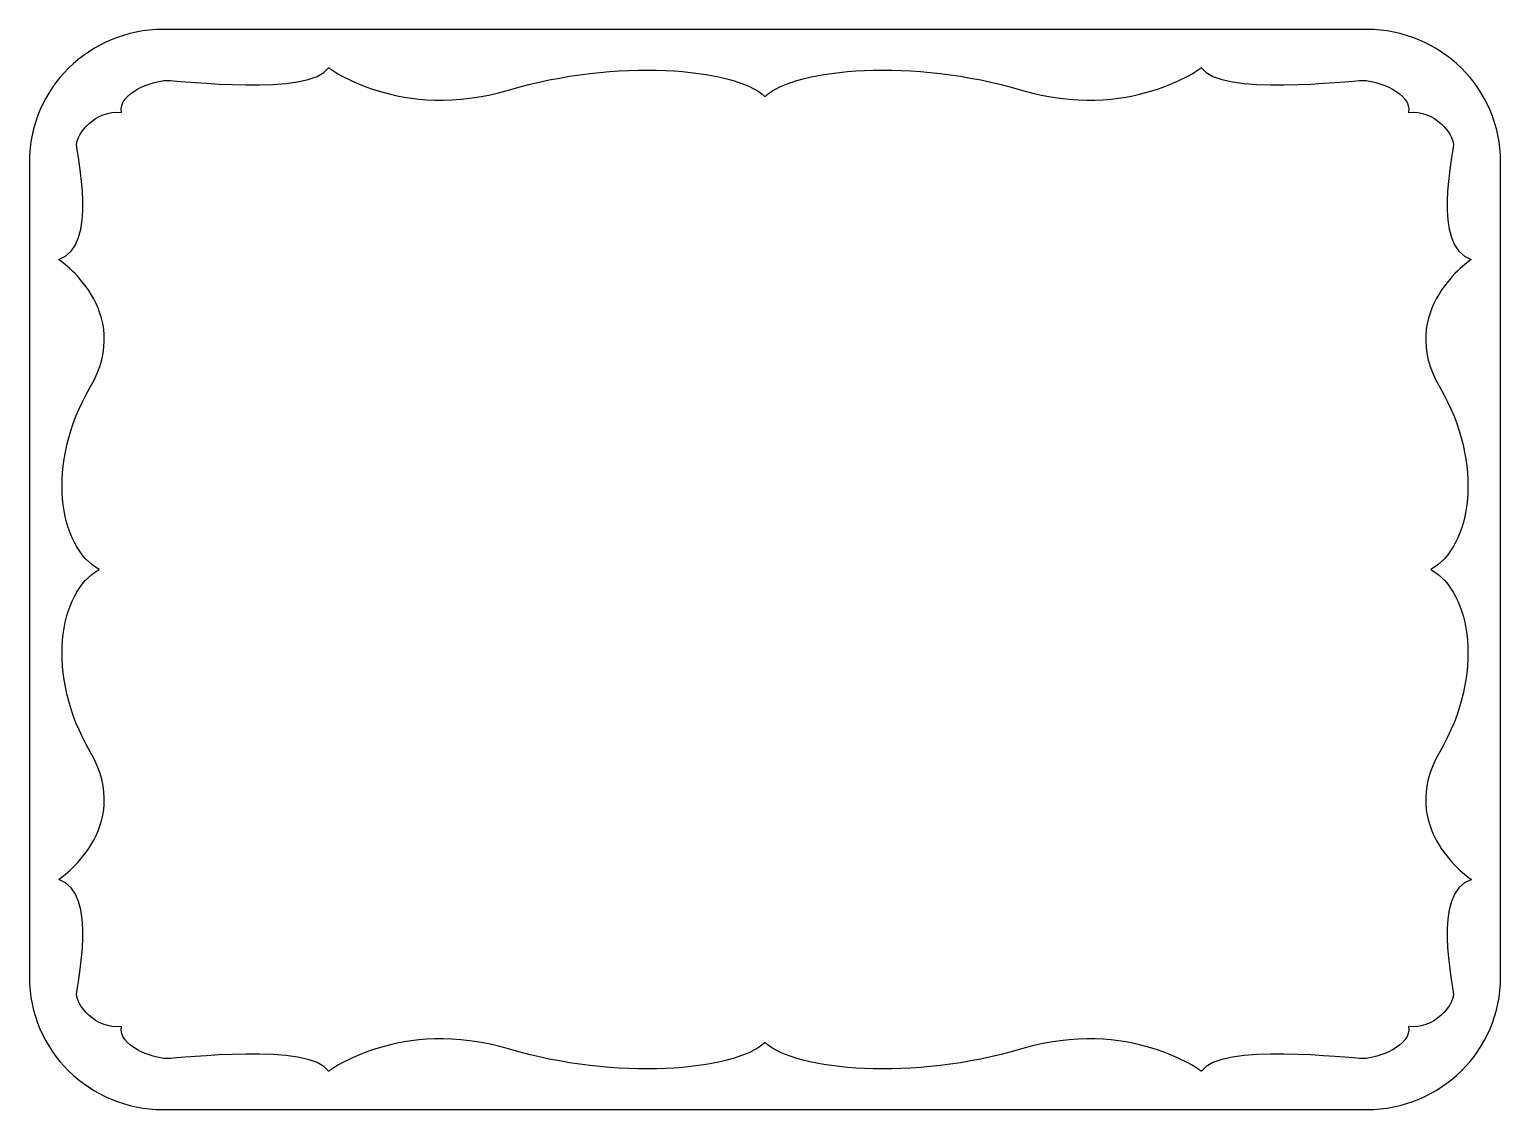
# Model space of a CAD drawing. Header units: centimetres. Extents: x -7.7 to 7.7, y -5.7 to 5.7.
import ezdxf

# ---------------------------------------------------------------- set-up
doc = ezdxf.new("R2010")
doc.units = ezdxf.units.CM
doc.header["$MEASUREMENT"] = 0
doc.layers.add('Camada 1', color=7, linetype='Continuous')

msp = doc.modelspace()

# ---------------------------------------------------------------- linework, layer by layer
at = {"layer": 'Camada 1'}
for points, knots in [([(7.71653, -4.27528), (7.71653, -5.04202), (7.08878, -5.66352), (6.3144, -5.66352), (6.3144, -5.66352), (6.3144, -5.66352), (-6.31437, -5.66353), (-6.31437, -5.66353), (-6.31437, -5.66353), (-7.08878, -5.6635), (-7.71653, -5.04202), (-7.71653, -4.27528), (-7.71653, -4.27528), (-7.71653, -4.27528), (-7.71653, 4.27536), (-7.71653, 4.27536), (-7.71653, 4.27536), (-7.71653, 5.04199), (-7.08878, 5.6635), (-6.31437, 5.6635), (-6.31437, 5.6635), (-6.31437, 5.6635), (6.3144, 5.6635), (6.3144, 5.6635), (6.3144, 5.6635), (7.08881, 5.6635), (7.71653, 5.04199), (7.71653, 4.27536), (7.71653, 4.27536), (7.71653, 4.27536), (7.71653, -4.27528), (7.71653, -4.27528)], [0, 0, 0, 0, 0.11111111, 0.11111111, 0.11111111, 0.11111111, 0.22222222, 0.22222222, 0.22222222, 0.22222222, 0.33333333, 0.33333333, 0.33333333, 0.33333333, 0.44444444, 0.44444444, 0.44444444, 0.44444444, 0.55555556, 0.55555556, 0.55555556, 0.55555556, 0.66666667, 0.66666667, 0.66666667, 0.66666667, 0.77777778, 0.77777778, 0.77777778, 0.77777778, 1, 1, 1, 1]), ([(7.07939, 1.91054), (6.60743, 2.71498), (7.40975, 3.25124), (7.40975, 3.25124), (7.40975, 3.25124), (6.98499, 3.3853), (7.22094, 4.35736), (7.22094, 4.4579), (7.22094, 4.4579), (7.22094, 4.55847), (7.03216, 4.82657), (6.749, 4.79307), (6.749, 4.79307), (6.79618, 4.99421), (6.41861, 5.12827), (6.27704, 5.12827), (6.27704, 5.12827), (6.13543, 5.12827), (4.76677, 4.96063), (4.57797, 5.26233), (4.57797, 5.26233), (4.57797, 5.26233), (3.82285, 4.69252), (2.69014, 5.02767), (2.69014, 5.02767), (1.55743, 5.36282), (0.33035, 5.26233), (-0.00004, 4.9606), (-0.00004, 4.9606), (-0.3304, 5.2623), (-1.55751, 5.36282), (-2.69022, 5.02767), (-2.69022, 5.02767), (-3.82293, 4.69252), (-4.57805, 5.26233), (-4.57805, 5.26233), (-4.57805, 5.26233), (-4.76683, 4.96063), (-6.13552, 5.12827), (-6.2771, 5.12827), (-6.2771, 5.12827), (-6.41871, 5.12827), (-6.79627, 4.99421), (-6.74906, 4.79307), (-6.74906, 4.79307), (-7.03219, 4.8266), (-7.22097, 4.55849), (-7.22097, 4.45792), (-7.22097, 4.45792), (-7.22097, 4.35735), (-6.98499, 3.38533), (-7.40975, 3.25126), (-7.40975, 3.25126), (-7.40975, 3.25126), (-6.60743, 2.715), (-7.07939, 1.91056), (-7.07939, 1.91056), (-7.55133, 1.10612), (-7.40975, 0.23466), (-6.98499, 0), (-6.98499, 0), (-7.40975, -0.23458), (-7.55133, -1.10606), (-7.07939, -1.9105), (-7.07939, -1.9105), (-6.60743, -2.71494), (-7.40975, -3.25125), (-7.40975, -3.25125), (-7.40975, -3.25125), (-6.98499, -3.38529), (-7.22097, -4.35734), (-7.22097, -4.45788), (-7.22097, -4.45788), (-7.22097, -4.55842), (-7.03219, -4.8266), (-6.74901, -4.79303), (-6.74901, -4.79303), (-6.79621, -4.99419), (-6.41865, -5.1282), (-6.27705, -5.1282), (-6.27705, -5.1282), (-6.13547, -5.1282), (-4.76678, -4.96061), (-4.578, -5.26232), (-4.578, -5.26232), (-4.578, -5.26232), (-3.82285, -4.69246), (-2.69017, -5.02771), (-2.69017, -5.02771), (-1.55746, -5.36288), (-0.33038, -5.26232), (0.00001, -4.96061), (0.00001, -4.96061), (0.33037, -5.26231), (1.55748, -5.36288), (2.69019, -5.02771), (2.69019, -5.02771), (3.8229, -4.69246), (4.57802, -5.26232), (4.57802, -5.26232), (4.57802, -5.26232), (4.76683, -4.96062), (6.13549, -5.1282), (6.27709, -5.1282), (6.27709, -5.1282), (6.41867, -5.1282), (6.79623, -4.99419), (6.74905, -4.79303), (6.74905, -4.79303), (7.03221, -4.82661), (7.22099, -4.55845), (7.22099, -4.45788), (7.22099, -4.45788), (7.22099, -4.35731), (6.98503, -3.38529), (7.4098, -3.25125), (7.4098, -3.25125), (7.4098, -3.25125), (6.60748, -2.71494), (7.07944, -1.9105), (7.07944, -1.9105), (7.5514, -1.10606), (7.4098, -0.23458), (6.98506, 0), (6.98506, 0), (7.40975, 0.23465), (7.55135, 1.1061), (7.07939, 1.91054)], [0, 0, 0, 0, 0.03030303, 0.03030303, 0.03030303, 0.03030303, 0.06060606, 0.06060606, 0.06060606, 0.06060606, 0.09090909, 0.09090909, 0.09090909, 0.09090909, 0.12121212, 0.12121212, 0.12121212, 0.12121212, 0.15151515, 0.15151515, 0.15151515, 0.15151515, 0.18181818, 0.18181818, 0.18181818, 0.18181818, 0.21212121, 0.21212121, 0.21212121, 0.21212121, 0.24242424, 0.24242424, 0.24242424, 0.24242424, 0.27272727, 0.27272727, 0.27272727, 0.27272727, 0.3030303, 0.3030303, 0.3030303, 0.3030303, 0.33333333, 0.33333333, 0.33333333, 0.33333333, 0.36363636, 0.36363636, 0.36363636, 0.36363636, 0.39393939, 0.39393939, 0.39393939, 0.39393939, 0.42424242, 0.42424242, 0.42424242, 0.42424242, 0.45454545, 0.45454545, 0.45454545, 0.45454545, 0.48484848, 0.48484848, 0.48484848, 0.48484848, 0.51515152, 0.51515152, 0.51515152, 0.51515152, 0.54545455, 0.54545455, 0.54545455, 0.54545455, 0.57575758, 0.57575758, 0.57575758, 0.57575758, 0.60606061, 0.60606061, 0.60606061, 0.60606061, 0.63636364, 0.63636364, 0.63636364, 0.63636364, 0.66666667, 0.66666667, 0.66666667, 0.66666667, 0.6969697, 0.6969697, 0.6969697, 0.6969697, 0.72727273, 0.72727273, 0.72727273, 0.72727273, 0.75757576, 0.75757576, 0.75757576, 0.75757576, 0.78787879, 0.78787879, 0.78787879, 0.78787879, 0.81818182, 0.81818182, 0.81818182, 0.81818182, 0.84848485, 0.84848485, 0.84848485, 0.84848485, 0.87878788, 0.87878788, 0.87878788, 0.87878788, 0.90909091, 0.90909091, 0.90909091, 0.90909091, 0.93939394, 0.93939394, 0.93939394, 0.93939394, 1, 1, 1, 1])]:
    msp.add_open_spline(points, degree=3, knots=knots, dxfattribs=at)

doc.saveas('drawing.dxf')
